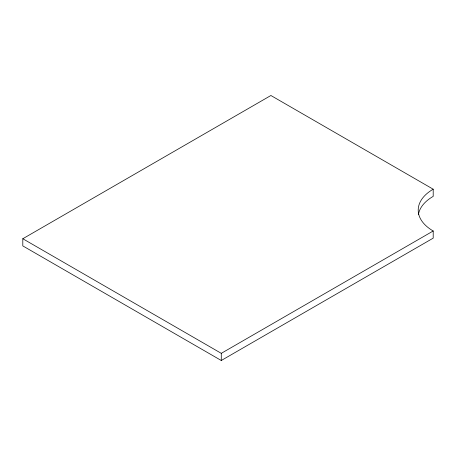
<?xml version="1.0" encoding="UTF-8"?>
<svg xmlns="http://www.w3.org/2000/svg" width="456" height="456" viewBox="0 0 456 456"><rect width="100%" height="100%" fill="white"/><g stroke="black" fill="none" stroke-linecap="round" stroke-linejoin="round"><path stroke-width="0.68" d="M22.8 238.744L270.898 95.504L433.2 189.206A51.169 29.543 0 0 0 433.2 230.987L433.2 238.146L221.28 360.496L22.8 245.904L22.8 238.744L221.28 353.337L433.2 230.987M433.2 189.206L433.2 196.371A51.169 29.543 0 0 0 418.408 214.69M221.28 353.337L221.28 360.496"/></g></svg>
